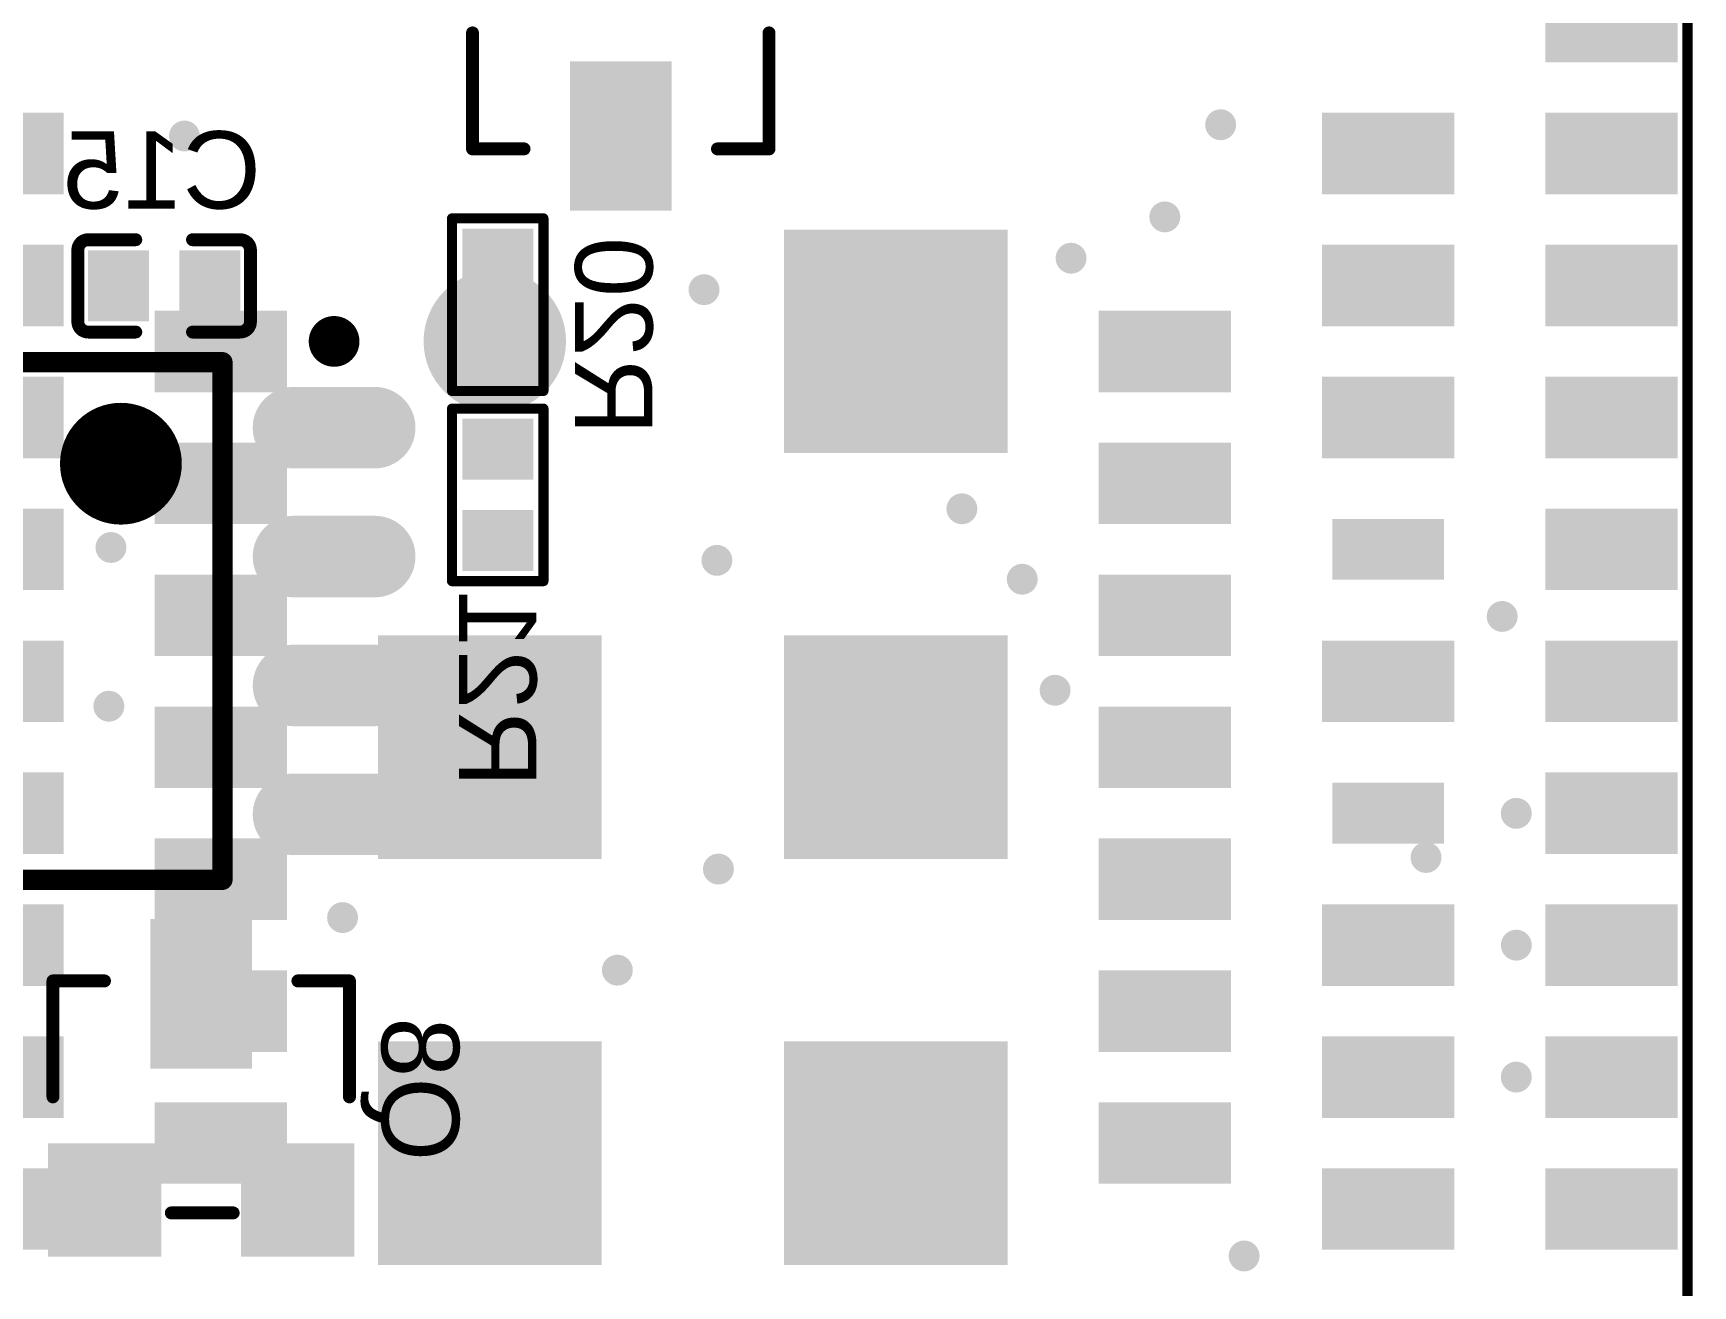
# Model space of a CAD drawing. Header units: inches. Extents: x 3.09 to 5.07, y 1.45 to 3.28.
# Drawn here: x 3.975 to 4.618, y 2.359 to 2.845 of the extents above; entities that cross this region are included whole.
import ezdxf

# ---------------------------------------------------------------- set-up
doc = ezdxf.new("R2010")
doc.units = ezdxf.units.IN
doc.header["$MEASUREMENT"] = 0
for name, color, linetype in [('BottomOverlay', 54, 'Continuous'), ('BottomPaste', 16, 'Continuous'), ('BottomSolder', 6, 'Continuous'), ('TopOverlay', 2, 'Continuous'), ('TopPaste', 8, 'Continuous'), ('TopSolder', 216, 'Continuous'), ('ViaHoleLayer', 16, 'Continuous')]:
    doc.layers.add(name, color=color, linetype=linetype)
doc.styles.add('Arial', font='', dxfattribs={"height": 0.2})
doc.styles.get('Arial').set_extended_font_data('Arial')

# ---------------------------------------------------------------- blocks, each defined once
blk = doc.blocks.new('SOP_8_B_25')
at = {"layer": 'BottomPaste'}
h = blk.add_hatch(color=16, dxfattribs=at)
edge = h.paths.add_edge_path()
edge.add_arc((-0.12402, 0.075), 0.01181, 90, 270)
edge.add_line((-0.12402, 0.06319), (-0.09252, 0.06319))
edge.add_arc((-0.09252, 0.075), 0.01181, 270, 450)
edge.add_line((-0.09252, 0.08681), (-0.12402, 0.08681))
h = blk.add_hatch(color=16, dxfattribs=at)
edge = h.paths.add_edge_path()
edge.add_arc((0.09252, 0.075), 0.01181, 90, 270)
edge.add_line((0.09252, 0.06319), (0.12402, 0.06319))
edge.add_arc((0.12402, 0.075), 0.01181, 270, 450)
edge.add_line((0.12402, 0.08681), (0.09252, 0.08681))
h = blk.add_hatch(color=16, dxfattribs=at)
edge = h.paths.add_edge_path()
edge.add_arc((-0.12402, 0.025), 0.01181, 90, 270)
edge.add_line((-0.12402, 0.01319), (-0.09252, 0.01319))
edge.add_arc((-0.09252, 0.025), 0.01181, 270, 450)
edge.add_line((-0.09252, 0.03681), (-0.12402, 0.03681))
h = blk.add_hatch(color=16, dxfattribs=at)
edge = h.paths.add_edge_path()
edge.add_arc((0.09252, 0.025), 0.01181, 90, 270)
edge.add_line((0.09252, 0.01319), (0.12402, 0.01319))
edge.add_arc((0.12402, 0.025), 0.01181, 270, 450)
edge.add_line((0.12402, 0.03681), (0.09252, 0.03681))
h = blk.add_hatch(color=16, dxfattribs=at)
edge = h.paths.add_edge_path()
edge.add_arc((-0.12402, -0.025), 0.01181, 90, 270)
edge.add_line((-0.12402, -0.03681), (-0.09252, -0.03681))
edge.add_arc((-0.09252, -0.025), 0.01181, 270, 450)
edge.add_line((-0.09252, -0.01319), (-0.12402, -0.01319))
h = blk.add_hatch(color=16, dxfattribs=at)
edge = h.paths.add_edge_path()
edge.add_arc((0.09252, -0.025), 0.01181, 90, 270)
edge.add_line((0.09252, -0.03681), (0.12402, -0.03681))
edge.add_arc((0.12402, -0.025), 0.01181, 270, 450)
edge.add_line((0.12402, -0.01319), (0.09252, -0.01319))
h = blk.add_hatch(color=16, dxfattribs=at)
edge = h.paths.add_edge_path()
edge.add_arc((-0.12402, -0.075), 0.01181, 90, 270)
edge.add_line((-0.12402, -0.08681), (-0.09252, -0.08681))
edge.add_arc((-0.09252, -0.075), 0.01181, 270, 450)
edge.add_line((-0.09252, -0.06319), (-0.12402, -0.06319))
h = blk.add_hatch(color=16, dxfattribs=at)
edge = h.paths.add_edge_path()
edge.add_arc((0.09252, -0.075), 0.01181, 90, 270)
edge.add_line((0.09252, -0.08681), (0.12402, -0.08681))
edge.add_arc((0.12402, -0.075), 0.01181, 270, 450)
edge.add_line((0.12402, -0.06319), (0.09252, -0.06319))
at = {"layer": 'BottomSolder'}
h = blk.add_hatch(color=6, dxfattribs=at)
edge = h.paths.add_edge_path()
edge.add_arc((-0.12402, 0.075), 0.01581, 90, 270)
edge.add_line((-0.12402, 0.05919), (-0.09252, 0.05919))
edge.add_arc((-0.09252, 0.075), 0.01581, 270, 450)
edge.add_line((-0.09252, 0.09081), (-0.12402, 0.09081))
h = blk.add_hatch(color=6, dxfattribs=at)
edge = h.paths.add_edge_path()
edge.add_arc((0.09252, 0.075), 0.01581, 90, 270)
edge.add_line((0.09252, 0.05919), (0.12402, 0.05919))
edge.add_arc((0.12402, 0.075), 0.01581, 270, 450)
edge.add_line((0.12402, 0.09081), (0.09252, 0.09081))
h = blk.add_hatch(color=6, dxfattribs=at)
edge = h.paths.add_edge_path()
edge.add_arc((-0.12402, 0.025), 0.01581, 90, 270)
edge.add_line((-0.12402, 0.00919), (-0.09252, 0.00919))
edge.add_arc((-0.09252, 0.025), 0.01581, 270, 450)
edge.add_line((-0.09252, 0.04081), (-0.12402, 0.04081))
h = blk.add_hatch(color=6, dxfattribs=at)
edge = h.paths.add_edge_path()
edge.add_arc((0.09252, 0.025), 0.01581, 90, 270)
edge.add_line((0.09252, 0.00919), (0.12402, 0.00919))
edge.add_arc((0.12402, 0.025), 0.01581, 270, 450)
edge.add_line((0.12402, 0.04081), (0.09252, 0.04081))
h = blk.add_hatch(color=6, dxfattribs=at)
edge = h.paths.add_edge_path()
edge.add_arc((-0.12402, -0.025), 0.01581, 90, 270)
edge.add_line((-0.12402, -0.04081), (-0.09252, -0.04081))
edge.add_arc((-0.09252, -0.025), 0.01581, 270, 450)
edge.add_line((-0.09252, -0.00919), (-0.12402, -0.00919))
h = blk.add_hatch(color=6, dxfattribs=at)
edge = h.paths.add_edge_path()
edge.add_arc((0.09252, -0.025), 0.01581, 90, 270)
edge.add_line((0.09252, -0.04081), (0.12402, -0.04081))
edge.add_arc((0.12402, -0.025), 0.01581, 270, 450)
edge.add_line((0.12402, -0.00919), (0.09252, -0.00919))
h = blk.add_hatch(color=6, dxfattribs=at)
edge = h.paths.add_edge_path()
edge.add_arc((-0.12402, -0.075), 0.01581, 90, 270)
edge.add_line((-0.12402, -0.09081), (-0.09252, -0.09081))
edge.add_arc((-0.09252, -0.075), 0.01581, 270, 450)
edge.add_line((-0.09252, -0.05919), (-0.12402, -0.05919))
h = blk.add_hatch(color=6, dxfattribs=at)
edge = h.paths.add_edge_path()
edge.add_arc((0.09252, -0.075), 0.01581, 90, 270)
edge.add_line((0.09252, -0.09081), (0.12402, -0.09081))
edge.add_arc((0.12402, -0.075), 0.01581, 270, 450)
edge.add_line((0.12402, -0.05919), (0.09252, -0.05919))
at = {"layer": 'BottomOverlay'}
for points in [[(0.06496, 0.10039, 0.00787, 0.00787, 0), (-0.06496, 0.10039, 0.00787, 0.00787, 0)], [(-0.06496, 0.10039, 0.00787, 0.00787, 0), (-0.06496, -0.10039, 0.00787, 0.00787, 0)], [(0.06496, 0.10039, 0.00787, 0.00787, 0), (0.06496, -0.10039, 0.00787, 0.00787, 0)], [(0.06496, -0.10039, 0.00787, 0.00787, 0), (-0.06496, -0.10039, 0.00787, 0.00787, 0)]]:
    blk.add_lwpolyline(points, format="xyseb", dxfattribs=at)
for points in [[(-0.06693, 0.10039, 0.00394, 0.00394, 1), (-0.06299, 0.10039, 0.00394, 0.00394, 1)], [(-0.06693, 0.10039, 0.00394, 0.00394, 1), (-0.06299, 0.10039, 0.00394, 0.00394, 1)], [(0.06299, 0.10039, 0.00394, 0.00394, 1), (0.06693, 0.10039, 0.00394, 0.00394, 1)], [(0.06299, 0.10039, 0.00394, 0.00394, 1), (0.06693, 0.10039, 0.00394, 0.00394, 1)], [(-0.01378, -0.06102, 0.02362, 0.02362, 1), (-0.0374, -0.06102, 0.02362, 0.02362, 1)], [(-0.04331, -0.06102, 0.01181, 0.01181, 1), (-0.0315, -0.06102, 0.01181, 0.01181, 1)], [(-0.01969, -0.06102, 0.01181, 0.01181, 1), (-0.00787, -0.06102, 0.01181, 0.01181, 1)], [(-0.06693, -0.10039, 0.00394, 0.00394, 1), (-0.06299, -0.10039, 0.00394, 0.00394, 1)], [(-0.06693, -0.10039, 0.00394, 0.00394, 1), (-0.06299, -0.10039, 0.00394, 0.00394, 1)], [(0.06299, -0.10039, 0.00394, 0.00394, 1), (0.06693, -0.10039, 0.00394, 0.00394, 1)], [(0.06299, -0.10039, 0.00394, 0.00394, 1), (0.06693, -0.10039, 0.00394, 0.00394, 1)], [(-0.10335, -0.10846, 0.00984, 0.00984, 1), (-0.11319, -0.10846, 0.00984, 0.00984, 1)], [(-0.11565, -0.10846, 0.00492, 0.00492, 1), (-0.11073, -0.10846, 0.00492, 0.00492, 1)], [(-0.10581, -0.10846, 0.00492, 0.00492, 1), (-0.10089, -0.10846, 0.00492, 0.00492, 1)]]:
    blk.add_lwpolyline(points, format="xyseb", close=True, dxfattribs=at)
blk = doc.blocks.new('AIR722UG_A10_26')
at = {"layer": 'TopOverlay'}
for points in [[(0.63386, 0.51772), (0.67717, 0.51772), (0.67717, 0.49409), (0.63386, 0.49409)], [(0.63386, 0.41535), (0.67717, 0.41535), (0.67717, 0.39173), (0.63386, 0.39173)]]:
    blk.add_hatch(color=2, dxfattribs=at).paths.add_polyline_path(points)
at = {"layer": 'TopPaste'}
for points in [[(0.72047, 0.72244), (0.76378, 0.72244), (0.76378, 0.69882), (0.72047, 0.69882)], [(0.09449, 0.67126), (0.1378, 0.67126), (0.1378, 0.64764), (0.09449, 0.64764)], [(0.63386, 0.67126), (0.67717, 0.67126), (0.67717, 0.64764), (0.63386, 0.64764)], [(0.72047, 0.67126), (0.76378, 0.67126), (0.76378, 0.64764), (0.72047, 0.64764)], [(0.4252, 0.62598), (0.50394, 0.62598), (0.50394, 0.54724), (0.4252, 0.54724)], [(0.09449, 0.62008), (0.1378, 0.62008), (0.1378, 0.59646), (0.09449, 0.59646)], [(0.63386, 0.62008), (0.67717, 0.62008), (0.67717, 0.59646), (0.63386, 0.59646)], [(0.72047, 0.62008), (0.76378, 0.62008), (0.76378, 0.59646), (0.72047, 0.59646)], [(0.1811, 0.59449), (0.22441, 0.59449), (0.22441, 0.57087), (0.1811, 0.57087)], [(0.54724, 0.59449), (0.59055, 0.59449), (0.59055, 0.57087), (0.54724, 0.57087)], [(0.09449, 0.5689), (0.1378, 0.5689), (0.1378, 0.54528), (0.09449, 0.54528)], [(0.63386, 0.5689), (0.67717, 0.5689), (0.67717, 0.54528), (0.63386, 0.54528)], [(0.72047, 0.5689), (0.76378, 0.5689), (0.76378, 0.54528), (0.72047, 0.54528)], [(0.1811, 0.54331), (0.22441, 0.54331), (0.22441, 0.51969), (0.1811, 0.51969)], [(0.54724, 0.54331), (0.59055, 0.54331), (0.59055, 0.51969), (0.54724, 0.51969)], [(0.09449, 0.51772), (0.1378, 0.51772), (0.1378, 0.49409), (0.09449, 0.49409)], [(0.72047, 0.51772), (0.76378, 0.51772), (0.76378, 0.49409), (0.72047, 0.49409)], [(0.1811, 0.49213), (0.22441, 0.49213), (0.22441, 0.4685), (0.1811, 0.4685)], [(0.54724, 0.49213), (0.59055, 0.49213), (0.59055, 0.4685), (0.54724, 0.4685)], [(0.09449, 0.46654), (0.1378, 0.46654), (0.1378, 0.44291), (0.09449, 0.44291)], [(0.26772, 0.4685), (0.34646, 0.4685), (0.34646, 0.38976), (0.26772, 0.38976)], [(0.4252, 0.4685), (0.50394, 0.4685), (0.50394, 0.38976), (0.4252, 0.38976)], [(0.63386, 0.46654), (0.67717, 0.46654), (0.67717, 0.44291), (0.63386, 0.44291)], [(0.72047, 0.46654), (0.76378, 0.46654), (0.76378, 0.44291), (0.72047, 0.44291)], [(0.1811, 0.44094), (0.22441, 0.44094), (0.22441, 0.41732), (0.1811, 0.41732)], [(0.54724, 0.44094), (0.59055, 0.44094), (0.59055, 0.41732), (0.54724, 0.41732)], [(0.09449, 0.41535), (0.1378, 0.41535), (0.1378, 0.39173), (0.09449, 0.39173)], [(0.72047, 0.41535), (0.76378, 0.41535), (0.76378, 0.39173), (0.72047, 0.39173)], [(0.1811, 0.38976), (0.22441, 0.38976), (0.22441, 0.36614), (0.1811, 0.36614)], [(0.54724, 0.38976), (0.59055, 0.38976), (0.59055, 0.36614), (0.54724, 0.36614)], [(0.09449, 0.36417), (0.1378, 0.36417), (0.1378, 0.34055), (0.09449, 0.34055)], [(0.63386, 0.36417), (0.67717, 0.36417), (0.67717, 0.34055), (0.63386, 0.34055)], [(0.72047, 0.36417), (0.76378, 0.36417), (0.76378, 0.34055), (0.72047, 0.34055)], [(0.1811, 0.33858), (0.22441, 0.33858), (0.22441, 0.31496), (0.1811, 0.31496)], [(0.54724, 0.33858), (0.59055, 0.33858), (0.59055, 0.31496), (0.54724, 0.31496)], [(0.09449, 0.31299), (0.1378, 0.31299), (0.1378, 0.28937), (0.09449, 0.28937)], [(0.26772, 0.31102), (0.34646, 0.31102), (0.34646, 0.23228), (0.26772, 0.23228)], [(0.4252, 0.31102), (0.50394, 0.31102), (0.50394, 0.23228), (0.4252, 0.23228)], [(0.63386, 0.31299), (0.67717, 0.31299), (0.67717, 0.28937), (0.63386, 0.28937)], [(0.72047, 0.31299), (0.76378, 0.31299), (0.76378, 0.28937), (0.72047, 0.28937)], [(0.1811, 0.2874), (0.22441, 0.2874), (0.22441, 0.26378), (0.1811, 0.26378)], [(0.54724, 0.2874), (0.59055, 0.2874), (0.59055, 0.26378), (0.54724, 0.26378)], [(0.09449, 0.26181), (0.1378, 0.26181), (0.1378, 0.23819), (0.09449, 0.23819)], [(0.63386, 0.26181), (0.67717, 0.26181), (0.67717, 0.23819), (0.63386, 0.23819)], [(0.72047, 0.26181), (0.76378, 0.26181), (0.76378, 0.23819), (0.72047, 0.23819)]]:
    blk.add_hatch(color=8, dxfattribs=at).paths.add_polyline_path(points)
h = blk.add_hatch(color=8, dxfattribs=at)
edge = h.paths.add_edge_path()
edge.add_arc((0.30906, 0.58661), 0.02362, 0, 360)
at = {"layer": 'TopSolder'}
for points in [[(0.71647, 0.72644), (0.76778, 0.72644), (0.76778, 0.69482), (0.71647, 0.69482)], [(0.09049, 0.67526), (0.1418, 0.67526), (0.1418, 0.64364), (0.09049, 0.64364)], [(0.62986, 0.67526), (0.68117, 0.67526), (0.68117, 0.64364), (0.62986, 0.64364)], [(0.71647, 0.67526), (0.76778, 0.67526), (0.76778, 0.64364), (0.71647, 0.64364)], [(0.4212, 0.62998), (0.50794, 0.62998), (0.50794, 0.54324), (0.4212, 0.54324)], [(0.09049, 0.62408), (0.1418, 0.62408), (0.1418, 0.59246), (0.09049, 0.59246)], [(0.62986, 0.62408), (0.68117, 0.62408), (0.68117, 0.59246), (0.62986, 0.59246)], [(0.71647, 0.62408), (0.76778, 0.62408), (0.76778, 0.59246), (0.71647, 0.59246)], [(0.1771, 0.59849), (0.22841, 0.59849), (0.22841, 0.56687), (0.1771, 0.56687)], [(0.54324, 0.59849), (0.59455, 0.59849), (0.59455, 0.56687), (0.54324, 0.56687)], [(0.09049, 0.5729), (0.1418, 0.5729), (0.1418, 0.54128), (0.09049, 0.54128)], [(0.62986, 0.5729), (0.68117, 0.5729), (0.68117, 0.54128), (0.62986, 0.54128)], [(0.71647, 0.5729), (0.76778, 0.5729), (0.76778, 0.54128), (0.71647, 0.54128)], [(0.1771, 0.54731), (0.22841, 0.54731), (0.22841, 0.51569), (0.1771, 0.51569)], [(0.54324, 0.54731), (0.59455, 0.54731), (0.59455, 0.51569), (0.54324, 0.51569)], [(0.09049, 0.52172), (0.1418, 0.52172), (0.1418, 0.49009), (0.09049, 0.49009)], [(0.71647, 0.52172), (0.76778, 0.52172), (0.76778, 0.49009), (0.71647, 0.49009)], [(0.1771, 0.49613), (0.22841, 0.49613), (0.22841, 0.4645), (0.1771, 0.4645)], [(0.54324, 0.49613), (0.59455, 0.49613), (0.59455, 0.4645), (0.54324, 0.4645)], [(0.09049, 0.47054), (0.1418, 0.47054), (0.1418, 0.43891), (0.09049, 0.43891)], [(0.26372, 0.4725), (0.35046, 0.4725), (0.35046, 0.38576), (0.26372, 0.38576)], [(0.4212, 0.4725), (0.50794, 0.4725), (0.50794, 0.38576), (0.4212, 0.38576)], [(0.62986, 0.47054), (0.68117, 0.47054), (0.68117, 0.43891), (0.62986, 0.43891)], [(0.71647, 0.47054), (0.76778, 0.47054), (0.76778, 0.43891), (0.71647, 0.43891)], [(0.1771, 0.44494), (0.22841, 0.44494), (0.22841, 0.41332), (0.1771, 0.41332)], [(0.54324, 0.44494), (0.59455, 0.44494), (0.59455, 0.41332), (0.54324, 0.41332)], [(0.09049, 0.41935), (0.1418, 0.41935), (0.1418, 0.38773), (0.09049, 0.38773)], [(0.71647, 0.41935), (0.76778, 0.41935), (0.76778, 0.38773), (0.71647, 0.38773)], [(0.1771, 0.39376), (0.22841, 0.39376), (0.22841, 0.36214), (0.1771, 0.36214)], [(0.54324, 0.39376), (0.59455, 0.39376), (0.59455, 0.36214), (0.54324, 0.36214)], [(0.09049, 0.36817), (0.1418, 0.36817), (0.1418, 0.33655), (0.09049, 0.33655)], [(0.62986, 0.36817), (0.68117, 0.36817), (0.68117, 0.33655), (0.62986, 0.33655)], [(0.71647, 0.36817), (0.76778, 0.36817), (0.76778, 0.33655), (0.71647, 0.33655)], [(0.1771, 0.34258), (0.22841, 0.34258), (0.22841, 0.31096), (0.1771, 0.31096)], [(0.54324, 0.34258), (0.59455, 0.34258), (0.59455, 0.31096), (0.54324, 0.31096)], [(0.09049, 0.31699), (0.1418, 0.31699), (0.1418, 0.28537), (0.09049, 0.28537)], [(0.62986, 0.31699), (0.68117, 0.31699), (0.68117, 0.28537), (0.62986, 0.28537)], [(0.71647, 0.31699), (0.76778, 0.31699), (0.76778, 0.28537), (0.71647, 0.28537)], [(0.26372, 0.31502), (0.35046, 0.31502), (0.35046, 0.22828), (0.26372, 0.22828)], [(0.4212, 0.31502), (0.50794, 0.31502), (0.50794, 0.22828), (0.4212, 0.22828)], [(0.1771, 0.2914), (0.22841, 0.2914), (0.22841, 0.25978), (0.1771, 0.25978)], [(0.54324, 0.2914), (0.59455, 0.2914), (0.59455, 0.25978), (0.54324, 0.25978)], [(0.09049, 0.26581), (0.1418, 0.26581), (0.1418, 0.23419), (0.09049, 0.23419)], [(0.62986, 0.26581), (0.68117, 0.26581), (0.68117, 0.23419), (0.62986, 0.23419)], [(0.71647, 0.26581), (0.76778, 0.26581), (0.76778, 0.23419), (0.71647, 0.23419)]]:
    blk.add_hatch(color=216, dxfattribs=at).paths.add_polyline_path(points)
h = blk.add_hatch(color=216, dxfattribs=at)
edge = h.paths.add_edge_path()
edge.add_arc((0.30906, 0.58661), 0.02762, 0, 360)
at = {"layer": 'TopOverlay'}
blk.add_lwpolyline([(0.77165, 0, 0.004, 0.004, 0), (0.77165, 0.85827, 0.004, 0.004, 0)], format="xyseb", dxfattribs=at)
blk = doc.blocks.new('R0402_B_43')
at = {"layer": 'BottomPaste'}
for points in [[(-0.00787, 0.01181), (-0.00787, -0.01181), (-0.02756, -0.01181), (-0.02756, 0.01181)], [(0.02756, 0.01181), (0.02756, -0.01181), (0.00787, -0.01181), (0.00787, 0.01181)]]:
    blk.add_hatch(color=16, dxfattribs=at).paths.add_polyline_path(points)
at = {"layer": 'BottomSolder'}
for points in [[(-0.00591, 0.01378), (-0.00591, -0.01378), (-0.02953, -0.01378), (-0.02953, 0.01378)], [(0.02953, 0.01378), (0.02953, -0.01378), (0.00591, -0.01378), (0.00591, 0.01378)]]:
    blk.add_hatch(color=6, dxfattribs=at).paths.add_polyline_path(points)
at = {"layer": 'BottomOverlay'}
for points in [[(-0.03346, 0.01772, 0.00394, 0.00394, 0), (0.03346, 0.01772, 0.00394, 0.00394, 0)], [(-0.03346, 0.01772, 0.00394, 0.00394, 0), (-0.03346, -0.01772, 0.00394, 0.00394, 0)], [(0.03346, 0.01772, 0.00394, 0.00394, 0), (0.03346, -0.01772, 0.00394, 0.00394, 0)], [(-0.03346, -0.01772, 0.00394, 0.00394, 0), (0.03346, -0.01772, 0.00394, 0.00394, 0)]]:
    blk.add_lwpolyline(points, format="xyseb", dxfattribs=at)
for points in [[(-0.03445, 0.01772, 0.00197, 0.00197, 1), (-0.03248, 0.01772, 0.00197, 0.00197, 1)], [(-0.03445, 0.01772, 0.00197, 0.00197, 1), (-0.03248, 0.01772, 0.00197, 0.00197, 1)], [(0.03248, 0.01772, 0.00197, 0.00197, 1), (0.03445, 0.01772, 0.00197, 0.00197, 1)], [(0.03248, 0.01772, 0.00197, 0.00197, 1), (0.03445, 0.01772, 0.00197, 0.00197, 1)], [(-0.03445, -0.01772, 0.00197, 0.00197, 1), (-0.03248, -0.01772, 0.00197, 0.00197, 1)], [(-0.03445, -0.01772, 0.00197, 0.00197, 1), (-0.03248, -0.01772, 0.00197, 0.00197, 1)], [(0.03248, -0.01772, 0.00197, 0.00197, 1), (0.03445, -0.01772, 0.00197, 0.00197, 1)], [(0.03248, -0.01772, 0.00197, 0.00197, 1), (0.03445, -0.01772, 0.00197, 0.00197, 1)]]:
    blk.add_lwpolyline(points, format="xyseb", close=True, dxfattribs=at)
blk = doc.blocks.new('R0402_B_44')
at = {"layer": 'BottomPaste'}
for points in [[(-0.00787, 0.01181), (-0.00787, -0.01181), (-0.02756, -0.01181), (-0.02756, 0.01181)], [(0.02756, 0.01181), (0.02756, -0.01181), (0.00787, -0.01181), (0.00787, 0.01181)]]:
    blk.add_hatch(color=16, dxfattribs=at).paths.add_polyline_path(points)
at = {"layer": 'BottomSolder'}
for points in [[(-0.00591, 0.01378), (-0.00591, -0.01378), (-0.02953, -0.01378), (-0.02953, 0.01378)], [(0.02953, 0.01378), (0.02953, -0.01378), (0.00591, -0.01378), (0.00591, 0.01378)]]:
    blk.add_hatch(color=6, dxfattribs=at).paths.add_polyline_path(points)
at = {"layer": 'BottomOverlay'}
for points in [[(0.03346, 0.01772, 0.00394, 0.00394, 0), (-0.03346, 0.01772, 0.00394, 0.00394, 0)], [(-0.03346, -0.01772, 0.00394, 0.00394, 0), (-0.03346, 0.01772, 0.00394, 0.00394, 0)], [(0.03346, -0.01772, 0.00394, 0.00394, 0), (0.03346, 0.01772, 0.00394, 0.00394, 0)], [(0.03346, -0.01772, 0.00394, 0.00394, 0), (-0.03346, -0.01772, 0.00394, 0.00394, 0)]]:
    blk.add_lwpolyline(points, format="xyseb", dxfattribs=at)
for points in [[(-0.03445, 0.01772, 0.00197, 0.00197, 1), (-0.03248, 0.01772, 0.00197, 0.00197, 1)], [(-0.03445, 0.01772, 0.00197, 0.00197, 1), (-0.03248, 0.01772, 0.00197, 0.00197, 1)], [(0.03248, 0.01772, 0.00197, 0.00197, 1), (0.03445, 0.01772, 0.00197, 0.00197, 1)], [(0.03248, 0.01772, 0.00197, 0.00197, 1), (0.03445, 0.01772, 0.00197, 0.00197, 1)], [(-0.03445, -0.01772, 0.00197, 0.00197, 1), (-0.03248, -0.01772, 0.00197, 0.00197, 1)], [(-0.03445, -0.01772, 0.00197, 0.00197, 1), (-0.03248, -0.01772, 0.00197, 0.00197, 1)], [(0.03248, -0.01772, 0.00197, 0.00197, 1), (0.03445, -0.01772, 0.00197, 0.00197, 1)], [(0.03248, -0.01772, 0.00197, 0.00197, 1), (0.03445, -0.01772, 0.00197, 0.00197, 1)]]:
    blk.add_lwpolyline(points, format="xyseb", close=True, dxfattribs=at)
blk = doc.blocks.new('SOT_23_B_63')
at = {"layer": 'BottomPaste'}
for points in [[(-0.018, 0.018), (0.018, 0.018), (0.018, -0.018), (-0.018, -0.018)], [(0.0568, 0.018), (0.0928, 0.018), (0.0928, -0.018), (0.0568, -0.018)], [(0.02165, -0.055), (0.05315, -0.055), (0.05315, -0.105), (0.02165, -0.105)]]:
    blk.add_hatch(color=16, dxfattribs=at).paths.add_polyline_path(points)
at = {"layer": 'BottomSolder'}
for points in [[(-0.022, 0.022), (0.022, 0.022), (0.022, -0.022), (-0.022, -0.022)], [(0.0528, 0.022), (0.0968, 0.022), (0.0968, -0.022), (0.0528, -0.022)], [(0.01765, -0.051), (0.05715, -0.051), (0.05715, -0.109), (0.01765, -0.109)]]:
    blk.add_hatch(color=6, dxfattribs=at).paths.add_polyline_path(points)
at = {"layer": 'BottomOverlay'}
for points in [[(0.049, 0.005, 0.005, 0.005, 0), (0.025, 0.005, 0.005, 0.005, 0)], [(-0.0201, -0.04, 0.005, 0.005, 0), (-0.0201, -0.085, 0.005, 0.005, 0)], [(0.0949, -0.04, 0.005, 0.005, 0), (0.0949, -0.085, 0.005, 0.005, 0)], [(-0.0001, -0.085, 0.005, 0.005, 0), (-0.0201, -0.085, 0.005, 0.005, 0)], [(0.0949, -0.085, 0.005, 0.005, 0), (0.0749, -0.085, 0.005, 0.005, 0)]]:
    blk.add_lwpolyline(points, format="xyseb", dxfattribs=at)
for points in [[(0.02375, 0.005, 0.0025, 0.0025, 1), (0.02625, 0.005, 0.0025, 0.0025, 1)], [(0.04775, 0.005, 0.0025, 0.0025, 1), (0.05025, 0.005, 0.0025, 0.0025, 1)], [(-0.02135, -0.04, 0.0025, 0.0025, 1), (-0.01885, -0.04, 0.0025, 0.0025, 1)], [(0.09365, -0.04, 0.0025, 0.0025, 1), (0.09615, -0.04, 0.0025, 0.0025, 1)], [(-0.02135, -0.085, 0.0025, 0.0025, 1), (-0.01885, -0.085, 0.0025, 0.0025, 1)], [(-0.02135, -0.085, 0.0025, 0.0025, 1), (-0.01885, -0.085, 0.0025, 0.0025, 1)], [(-0.00135, -0.085, 0.0025, 0.0025, 1), (0.00115, -0.085, 0.0025, 0.0025, 1)], [(0.07365, -0.085, 0.0025, 0.0025, 1), (0.07615, -0.085, 0.0025, 0.0025, 1)], [(0.09365, -0.085, 0.0025, 0.0025, 1), (0.09615, -0.085, 0.0025, 0.0025, 1)], [(0.09365, -0.085, 0.0025, 0.0025, 1), (0.09615, -0.085, 0.0025, 0.0025, 1)]]:
    blk.add_lwpolyline(points, format="xyseb", close=True, dxfattribs=at)
blk = doc.blocks.new('SOT_23_B_64')
at = {"layer": 'BottomPaste'}
for points in [[(-0.018, 0.018), (0.018, 0.018), (0.018, -0.018), (-0.018, -0.018)], [(0.0568, 0.018), (0.0928, 0.018), (0.0928, -0.018), (0.0568, -0.018)], [(0.02165, -0.055), (0.05315, -0.055), (0.05315, -0.105), (0.02165, -0.105)]]:
    blk.add_hatch(color=16, dxfattribs=at).paths.add_polyline_path(points)
at = {"layer": 'BottomSolder'}
for points in [[(-0.022, 0.022), (0.022, 0.022), (0.022, -0.022), (-0.022, -0.022)], [(0.0528, 0.022), (0.0968, 0.022), (0.0968, -0.022), (0.0528, -0.022)], [(0.01765, -0.051), (0.05715, -0.051), (0.05715, -0.109), (0.01765, -0.109)]]:
    blk.add_hatch(color=6, dxfattribs=at).paths.add_polyline_path(points)
at = {"layer": 'BottomOverlay'}
for points in [[(0.025, 0.005, 0.005, 0.005, 0), (0.049, 0.005, 0.005, 0.005, 0)], [(-0.0201, -0.085, 0.005, 0.005, 0), (-0.0201, -0.04, 0.005, 0.005, 0)], [(0.0949, -0.085, 0.005, 0.005, 0), (0.0949, -0.04, 0.005, 0.005, 0)], [(-0.0201, -0.085, 0.005, 0.005, 0), (-0.0001, -0.085, 0.005, 0.005, 0)], [(0.0749, -0.085, 0.005, 0.005, 0), (0.0949, -0.085, 0.005, 0.005, 0)]]:
    blk.add_lwpolyline(points, format="xyseb", dxfattribs=at)
for points in [[(0.02375, 0.005, 0.0025, 0.0025, 1), (0.02625, 0.005, 0.0025, 0.0025, 1)], [(0.04775, 0.005, 0.0025, 0.0025, 1), (0.05025, 0.005, 0.0025, 0.0025, 1)], [(-0.02135, -0.04, 0.0025, 0.0025, 1), (-0.01885, -0.04, 0.0025, 0.0025, 1)], [(0.09365, -0.04, 0.0025, 0.0025, 1), (0.09615, -0.04, 0.0025, 0.0025, 1)], [(-0.02135, -0.085, 0.0025, 0.0025, 1), (-0.01885, -0.085, 0.0025, 0.0025, 1)], [(-0.02135, -0.085, 0.0025, 0.0025, 1), (-0.01885, -0.085, 0.0025, 0.0025, 1)], [(-0.00135, -0.085, 0.0025, 0.0025, 1), (0.00115, -0.085, 0.0025, 0.0025, 1)], [(0.07365, -0.085, 0.0025, 0.0025, 1), (0.07615, -0.085, 0.0025, 0.0025, 1)], [(0.09365, -0.085, 0.0025, 0.0025, 1), (0.09615, -0.085, 0.0025, 0.0025, 1)], [(0.09365, -0.085, 0.0025, 0.0025, 1), (0.09615, -0.085, 0.0025, 0.0025, 1)]]:
    blk.add_lwpolyline(points, format="xyseb", close=True, dxfattribs=at)
blk = doc.blocks.new('C0402_B_82')
at = {"layer": 'BottomPaste'}
for points in [[(-0.00787, 0.01181), (-0.00787, -0.01181), (-0.02756, -0.01181), (-0.02756, 0.01181)], [(0.02756, 0.01181), (0.02756, -0.01181), (0.00787, -0.01181), (0.00787, 0.01181)]]:
    blk.add_hatch(color=16, dxfattribs=at).paths.add_polyline_path(points)
at = {"layer": 'BottomSolder'}
for points in [[(-0.00591, 0.01378), (-0.00591, -0.01378), (-0.02953, -0.01378), (-0.02953, 0.01378)], [(0.02953, 0.01378), (0.02953, -0.01378), (0.00591, -0.01378), (0.00591, 0.01378)]]:
    blk.add_hatch(color=6, dxfattribs=at).paths.add_polyline_path(points)
at = {"layer": 'BottomOverlay'}
for points in [[(-0.03346, 0.01391, 0.005, 0.005, -0.414214), (-0.02946, 0.01791, 0.005, 0.005, 0)], [(-0.02946, 0.01791, 0.005, 0.005, 0), (-0.011, 0.01791, 0.005, 0.005, 0)], [(0.011, 0.01791, 0.005, 0.005, 0), (0.02946, 0.01791, 0.005, 0.005, 0)], [(0.02946, 0.01791, 0.005, 0.005, -0.414214), (0.03346, 0.01391, 0.005, 0.005, 0)], [(-0.03346, -0.01391, 0.005, 0.005, 0), (-0.03346, 0.01391, 0.005, 0.005, 0)], [(0.03346, -0.01391, 0.005, 0.005, 0), (0.03346, 0.01391, 0.005, 0.005, 0)], [(-0.02946, -0.01791, 0.005, 0.005, -0.414214), (-0.03346, -0.01391, 0.005, 0.005, 0)], [(0.03346, -0.01391, 0.005, 0.005, -0.414214), (0.02946, -0.01791, 0.005, 0.005, 0)], [(-0.02946, -0.01791, 0.005, 0.005, 0), (-0.011, -0.01791, 0.005, 0.005, 0)], [(0.011, -0.01791, 0.005, 0.005, 0), (0.02946, -0.01791, 0.005, 0.005, 0)]]:
    blk.add_lwpolyline(points, format="xyseb", dxfattribs=at)
for points in [[(-0.03071, 0.01791, 0.0025, 0.0025, 1), (-0.02821, 0.01791, 0.0025, 0.0025, 1)], [(-0.03071, 0.01791, 0.0025, 0.0025, 1), (-0.02821, 0.01791, 0.0025, 0.0025, 1)], [(-0.01225, 0.01791, 0.0025, 0.0025, 1), (-0.00975, 0.01791, 0.0025, 0.0025, 1)], [(0.00975, 0.01791, 0.0025, 0.0025, 1), (0.01225, 0.01791, 0.0025, 0.0025, 1)], [(0.02821, 0.01791, 0.0025, 0.0025, 1), (0.03071, 0.01791, 0.0025, 0.0025, 1)], [(0.02821, 0.01791, 0.0025, 0.0025, 1), (0.03071, 0.01791, 0.0025, 0.0025, 1)], [(-0.03471, 0.01391, 0.0025, 0.0025, 1), (-0.03221, 0.01391, 0.0025, 0.0025, 1)], [(-0.03471, 0.01391, 0.0025, 0.0025, 1), (-0.03221, 0.01391, 0.0025, 0.0025, 1)], [(0.03221, 0.01391, 0.0025, 0.0025, 1), (0.03471, 0.01391, 0.0025, 0.0025, 1)], [(0.03221, 0.01391, 0.0025, 0.0025, 1), (0.03471, 0.01391, 0.0025, 0.0025, 1)], [(-0.03471, -0.01391, 0.0025, 0.0025, 1), (-0.03221, -0.01391, 0.0025, 0.0025, 1)], [(-0.03471, -0.01391, 0.0025, 0.0025, 1), (-0.03221, -0.01391, 0.0025, 0.0025, 1)], [(0.03221, -0.01391, 0.0025, 0.0025, 1), (0.03471, -0.01391, 0.0025, 0.0025, 1)], [(0.03221, -0.01391, 0.0025, 0.0025, 1), (0.03471, -0.01391, 0.0025, 0.0025, 1)], [(-0.03071, -0.01791, 0.0025, 0.0025, 1), (-0.02821, -0.01791, 0.0025, 0.0025, 1)], [(-0.03071, -0.01791, 0.0025, 0.0025, 1), (-0.02821, -0.01791, 0.0025, 0.0025, 1)], [(-0.01225, -0.01791, 0.0025, 0.0025, 1), (-0.00975, -0.01791, 0.0025, 0.0025, 1)], [(0.00975, -0.01791, 0.0025, 0.0025, 1), (0.01225, -0.01791, 0.0025, 0.0025, 1)], [(0.02821, -0.01791, 0.0025, 0.0025, 1), (0.03071, -0.01791, 0.0025, 0.0025, 1)], [(0.02821, -0.01791, 0.0025, 0.0025, 1), (0.03071, -0.01791, 0.0025, 0.0025, 1)]]:
    blk.add_lwpolyline(points, format="xyseb", close=True, dxfattribs=at)

msp = doc.modelspace()

# ---------------------------------------------------------------- hatches: boundary and pattern name
at = {"layer": 'ViaHoleLayer'}
h = msp.add_hatch(color=16, dxfattribs=at)
edge = h.paths.add_edge_path()
edge.add_arc((4.43535, 2.80899), 0.006, 0, 360)
h = msp.add_hatch(color=16, dxfattribs=at)
edge = h.paths.add_edge_path()
edge.add_arc((4.0335, 2.80462), 0.006, 0, 360)
h = msp.add_hatch(color=16, dxfattribs=at)
edge = h.paths.add_edge_path()
edge.add_arc((4.4137, 2.77324), 0.006, 0, 360)
h = msp.add_hatch(color=16, dxfattribs=at)
edge = h.paths.add_edge_path()
edge.add_arc((4.37734, 2.75721), 0.006, 0, 360)
h = msp.add_hatch(color=16, dxfattribs=at)
edge = h.paths.add_edge_path()
edge.add_arc((4.235, 2.745), 0.006, 0, 360)
h = msp.add_hatch(color=16, dxfattribs=at)
edge = h.paths.add_edge_path()
edge.add_arc((4.335, 2.66), 0.006, 0, 360)
h = msp.add_hatch(color=16, dxfattribs=at)
edge = h.paths.add_edge_path()
edge.add_arc((4.005, 2.645), 0.006, 0, 360)
h = msp.add_hatch(color=16, dxfattribs=at)
edge = h.paths.add_edge_path()
edge.add_arc((4.24, 2.64), 0.006, 0, 360)
h = msp.add_hatch(color=16, dxfattribs=at)
edge = h.paths.add_edge_path()
edge.add_arc((4.3584, 2.63268), 0.006, 0, 360)
h = msp.add_hatch(color=16, dxfattribs=at)
edge = h.paths.add_edge_path()
edge.add_arc((4.54453, 2.61824), 0.006, 0, 360)
h = msp.add_hatch(color=16, dxfattribs=at)
edge = h.paths.add_edge_path()
edge.add_arc((4.37114, 2.58961), 0.006, 0, 360)
h = msp.add_hatch(color=16, dxfattribs=at)
edge = h.paths.add_edge_path()
edge.add_arc((4.00419, 2.58342), 0.006, 0, 360)
h = msp.add_hatch(color=16, dxfattribs=at)
edge = h.paths.add_edge_path()
edge.add_arc((4.55, 2.54186), 0.006, 0, 360)
h = msp.add_hatch(color=16, dxfattribs=at)
edge = h.paths.add_edge_path()
edge.add_arc((4.515, 2.52474), 0.006, 0, 360)
h = msp.add_hatch(color=16, dxfattribs=at)
edge = h.paths.add_edge_path()
edge.add_arc((4.24059, 2.52024), 0.006, 0, 360)
h = msp.add_hatch(color=16, dxfattribs=at)
edge = h.paths.add_edge_path()
edge.add_arc((4.09482, 2.50142), 0.006, 0, 360)
h = msp.add_hatch(color=16, dxfattribs=at)
edge = h.paths.add_edge_path()
edge.add_arc((4.55002, 2.49072), 0.006, 0, 360)
h = msp.add_hatch(color=16, dxfattribs=at)
edge = h.paths.add_edge_path()
edge.add_arc((4.20139, 2.48104), 0.006, 0, 360)
h = msp.add_hatch(color=16, dxfattribs=at)
edge = h.paths.add_edge_path()
edge.add_arc((4.55, 2.43954), 0.006, 0, 360)
h = msp.add_hatch(color=16, dxfattribs=at)
edge = h.paths.add_edge_path()
edge.add_arc((4.44446, 2.37016), 0.006, 0, 360)

# ---------------------------------------------------------------- block references
for name, p in [('AIR722UG_A10_26', (3.8448, 2.13836)), ('SOT_23_B_64', (4.16531, 2.88462)), ('C0402_B_82', (4.02563, 2.74647))]:
    msp.add_blockref(name, p)
for name, p, rotation in [('R0402_B_44', (4.155, 2.73919), 270), ('SOP_8_B_25', (3.98327, 2.61647), 180), ('R0402_B_43', (4.155, 2.6654), 90), ('SOT_23_B_63', (4.0774, 2.39186), 180)]:
    msp.add_blockref(name, p, dxfattribs=dict(rotation=rotation))

# ---------------------------------------------------------------- texts
at = {"layer": 'BottomOverlay', "style": 'Arial', "text_generation_flag": 2}
msp.add_text('C15', height=0.03, dxfattribs=at).set_placement((4.06321, 2.77646))
for s, p in [('R20', (4.185, 2.68858)), ('R21', (4.14, 2.55187)), ('Q8', (4.11, 2.40687))]:
    msp.add_text(s, height=0.03, rotation=270, dxfattribs=at).set_placement(p)

doc.saveas('drawing.dxf')
